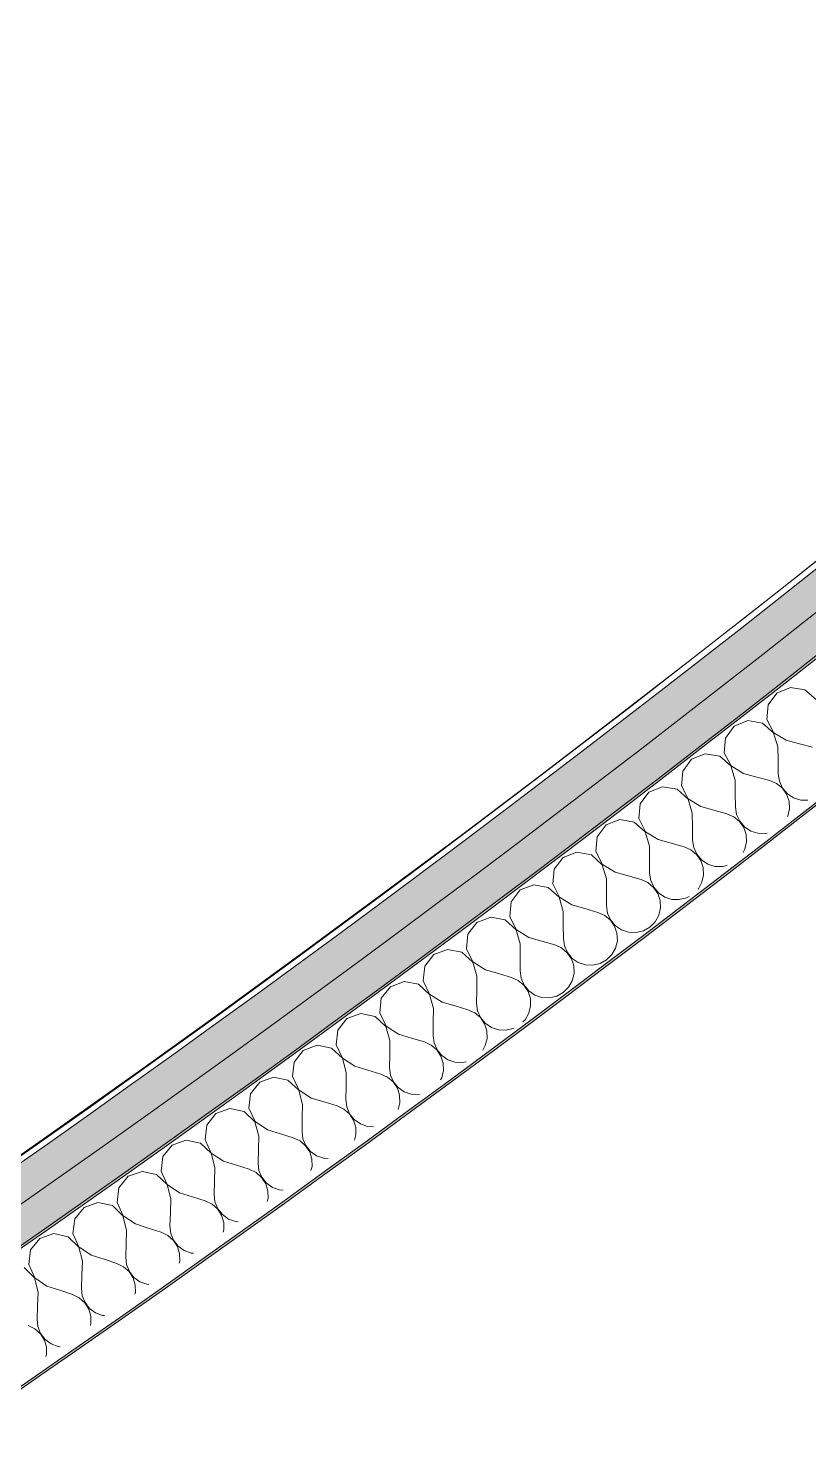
# Model space of a CAD drawing. Header units: millimetres. Extents: x -99530 to 90294, y -97212 to 56397.
# Drawn here: x -22640 to -22296, y -49610 to -48983 of the extents above; entities that cross this region are included whole.
import ezdxf
from ezdxf.enums import TextEntityAlignment as Align

# ---------------------------------------------------------------- set-up
doc = ezdxf.new("R2010")
doc.units = ezdxf.units.MM
doc.header["$MEASUREMENT"] = 0
for name, color, linetype in [('New_A-05-M_Gross_Int_Circulation', 7, 'Continuous'), ('New_A-20-M_Floor_Slab', 7, 'Continuous'), ('New_A-25-M_Wall_Int', 7, 'Continuous')]:
    doc.layers.add(name, color=color, linetype=linetype)
for name, color, linetype, lineweight, true_color in [('New_A-05-M_Gross_Int_Circulation_Pen_No__74', 7, 'Continuous', 20, 0x606060), ('New_A-25-M_Wall_Int_Pen_No__107', 7, 'Continuous', 15, 0xa6a6a6), ('New_A-25-M_Wall_Int_Pen_No__81', 7, 'Continuous', 20, 0x6a6a6a)]:
    doc.layers.add(name, color=color, linetype=linetype, lineweight=lineweight, true_color=true_color)
for name, color, linetype, lineweight in [('New_A-20-M_Floor_Slab_Pen_No__89', 8, 'Continuous', 20), ('New_A-25-M_Wall_Int_Pen_No__1', 7, 'Continuous', 13), ('New_A-25-M_Wall_Int_Pen_No__150', 7, 'Continuous', 0), ('New_ArchiCAD Zone Stamps_Pen_No__6', 7, 'Continuous', 35)]:
    doc.layers.add(name, color=color, linetype=linetype, lineweight=lineweight)
doc.styles.add('GENERATED_STYLE_1', font='')
doc.styles.add('GENERATED_STYLE_3', font='')
doc.styles.get('GENERATED_STYLE_1').set_extended_font_data('Arial', bold=True)
doc.styles.get('GENERATED_STYLE_3').set_extended_font_data('Arial')

# ---------------------------------------------------------------- blocks, each defined once
blk = doc.blocks.new('Atrium South_INB 0152_4_1', base_point=(-20962.32, -37996.44))
at = {"layer": 'New_A-05-M_Gross_Int_Circulation_Pen_No__74', "linetype": 'Continuous'}
blk.add_arc((-26966.17, -43337.6), 7510.69, 249.05693, 336.178181, dxfattribs=at)
at = {"layer": 'New_ArchiCAD Zone Stamps_Pen_No__6'}
for tag, height, style, p in [('ROOM_NAME', 250, 'GENERATED_STYLE_1', (-21498.1, -36566.35)), ('zoneNameLine2', 250, 'GENERATED_STYLE_1', (-21686.54, -36998.48)), ('ROOM_NUMBER', 200, 'GENERATED_STYLE_3', (-21874.97, -37419.19)), ('measuredAreaCode', 200, 'GENERATED_STYLE_3', (-22031.99, -37779.3)), ('DUMMY_649', 200, 'GENERATED_STYLE_3', (-21724.59, -37913.34)), ('DUMMY_650', 200, 'GENERATED_STYLE_3', (-21095.42, -38187.69)), ('DUMMY_651', 133.33, 'GENERATED_STYLE_3', (-20816.13, -38294.24))]:
    blk.add_attdef(tag, text='', height=height, rotation=336.44041, dxfattribs=dict(at, style=style)).set_placement(p, align=Align.TOP_LEFT)
blk = doc.blocks.new('Slab_56_1', base_point=(-44734.13, -52924.74))
at = {"layer": 'New_A-20-M_Floor_Slab_Pen_No__89', "linetype": 'Continuous', "flags": 128}
blk.add_lwpolyline([(-44734.13, -52924.74), (-44734.3, -52924.72, -0.179811), (-34721.45, -33027.69), (-34721.92, -33027.18), (-25959.6, -24873.2), (-20981.62, -27043.85), (-17009.56, -17934.66), (-17703.34, -17189.12), (-11222.85, -11158.55), (-10852.64, -11556.37), (-2918.66, -4173.23), (921.42, -599.75), (3259.49, -1619.27), (2636.44, -2195.91), (2144.41, -3324.28), (-4596.33, -18782.94), (-10337.07, -31948.28), (-13252.03, -30677.22), (-20095.26, -46371.16, -0.415568), (-30017.22, -50195.91), (-38341.96, -69287.69, -0.234037), (-41521.39, -64901.11, -0.022084), (-42146.95, -60901.38), (-44895.69, -59706.59, -0.043731)], format="xyb", close=True, dxfattribs=at)
blk = doc.blocks.new('*X597')
at = {"layer": 'New_A-25-M_Wall_Int_Pen_No__150', "linetype": 'Continuous'}
for p, q in [((-22309.65, -49276.48), (-22313.49, -49281.73)), ((-22303.63, -49274.01), (-22309.65, -49276.48)), ((-22297.22, -49275.08), (-22303.63, -49274.01)), ((-22292.31, -49279.36), (-22297.22, -49275.08)), ((-22313.49, -49281.73), (-22313.99, -49288.22)), ((-22328.41, -49291.12), (-22332.26, -49296.36)), ((-22322.38, -49288.68), (-22328.41, -49291.12)), ((-22315.97, -49289.77), (-22322.38, -49288.68)), ((-22311.08, -49294.06), (-22315.97, -49289.77)), ((-22313.99, -49288.22), (-22311.01, -49294)), ((-22332.26, -49296.36), (-22332.78, -49302.85)), ((-22309.19, -49300.29), (-22311.08, -49294.06)), ((-22311.01, -49294), (-22305.43, -49297.35)), ((-22305.43, -49297.35), (-22299.67, -49298.9)), ((-22341.18, -49303.28), (-22347.22, -49305.7)), ((-22334.77, -49304.39), (-22341.18, -49303.28)), ((-22329.9, -49308.7), (-22334.77, -49304.39)), ((-22332.78, -49302.85), (-22329.82, -49308.64)), ((-22309.19, -49300.29), (-22309.08, -49306.24)), ((-22299.67, -49298.9), (-22293.92, -49300.44)), ((-22347.22, -49305.7), (-22351.08, -49310.94)), ((-22328.02, -49314.93), (-22329.9, -49308.7)), ((-22329.82, -49308.64), (-22324.25, -49312.01)), ((-22309.08, -49306.24), (-22308.98, -49312.2)), ((-22351.08, -49310.94), (-22351.63, -49317.42)), ((-22328.02, -49314.93), (-22327.94, -49320.89)), ((-22324.25, -49312.01), (-22318.5, -49313.57)), ((-22318.5, -49313.57), (-22312.75, -49315.14)), ((-22309.73, -49316.42), (-22312.75, -49315.14)), ((-22307.18, -49318.49), (-22309.73, -49316.42)), ((-22308.98, -49312.2), (-22308.47, -49315.45)), ((-22308.47, -49315.45), (-22307.1, -49318.43)), ((-22366.07, -49320.23), (-22369.95, -49325.45)), ((-22360.02, -49317.83), (-22366.07, -49320.23)), ((-22353.62, -49318.95), (-22360.02, -49317.83)), ((-22348.76, -49323.28), (-22353.62, -49318.95)), ((-22351.63, -49317.42), (-22348.68, -49323.22)), ((-22346.9, -49329.52), (-22348.76, -49323.28)), ((-22348.68, -49323.22), (-22343.12, -49326.61)), ((-22327.94, -49320.89), (-22327.85, -49326.85)), ((-22305.29, -49321.18), (-22307.18, -49318.49)), ((-22307.1, -49318.43), (-22304.96, -49320.92)), ((-22304.21, -49324.28), (-22305.29, -49321.18)), ((-22304.96, -49320.92), (-22302.21, -49322.73)), ((-22302.21, -49322.73), (-22299.08, -49323.72)), ((-22369.95, -49325.45), (-22370.51, -49331.93)), ((-22346.9, -49329.52), (-22346.83, -49335.48)), ((-22343.12, -49326.61), (-22337.38, -49328.19)), ((-22337.38, -49328.19), (-22331.63, -49329.77)), ((-22327.85, -49326.85), (-22327.36, -49330.1)), ((-22304.74, -49330.78), (-22304.02, -49327.57)), ((-22304.02, -49327.57), (-22304.21, -49324.28)), ((-22299.08, -49323.72), (-22295.99, -49323.8)), ((-22384.97, -49334.69), (-22388.86, -49339.9)), ((-22378.91, -49332.31), (-22384.97, -49334.69)), ((-22372.51, -49333.46), (-22378.91, -49332.31)), ((-22367.66, -49337.8), (-22372.51, -49333.46)), ((-22370.51, -49331.93), (-22367.59, -49337.74)), ((-22346.83, -49335.48), (-22346.77, -49341.43)), ((-22328.61, -49331.07), (-22331.63, -49329.77)), ((-22326.07, -49333.14), (-22328.61, -49331.07)), ((-22327.36, -49330.1), (-22325.99, -49333.08)), ((-22324.19, -49335.84), (-22326.07, -49333.14)), ((-22325.99, -49333.08), (-22323.86, -49335.58)), ((-22323.12, -49338.94), (-22324.19, -49335.84)), ((-22323.86, -49335.58), (-22321.12, -49337.4)), ((-22304.86, -49331), (-22304.74, -49330.78)), ((-22388.86, -49339.9), (-22389.45, -49346.38)), ((-22365.83, -49344.04), (-22367.66, -49337.8)), ((-22367.59, -49337.74), (-22362.04, -49341.14)), ((-22362.04, -49341.14), (-22356.3, -49342.75)), ((-22346.77, -49341.43), (-22346.29, -49344.68)), ((-22323.67, -49345.44), (-22322.94, -49342.23)), ((-22322.94, -49342.23), (-22323.12, -49338.94)), ((-22321.12, -49337.4), (-22317.98, -49338.4)), ((-22317.98, -49338.4), (-22314.69, -49338.5)), ((-22314.69, -49338.5), (-22313.83, -49338.28)), ((-22397.85, -49346.73), (-22403.91, -49349.1)), ((-22391.45, -49347.9), (-22397.85, -49346.73)), ((-22386.62, -49352.26), (-22391.45, -49347.9)), ((-22389.45, -49346.38), (-22386.54, -49352.2)), ((-22365.83, -49344.04), (-22365.78, -49350)), ((-22356.3, -49342.75), (-22350.56, -49344.34)), ((-22347.55, -49345.65), (-22350.56, -49344.34)), ((-22345, -49347.74), (-22347.55, -49345.65)), ((-22346.29, -49344.68), (-22344.93, -49347.68)), ((-22343.13, -49350.43), (-22345, -49347.74)), ((-22344.93, -49347.68), (-22342.8, -49350.18)), ((-22324.49, -49346.93), (-22323.67, -49345.44)), ((-22407.82, -49354.29), (-22408.43, -49360.77)), ((-22403.91, -49349.1), (-22407.82, -49354.29)), ((-22384.8, -49358.51), (-22386.62, -49352.26)), ((-22386.54, -49352.2), (-22381, -49355.62)), ((-22365.78, -49350), (-22365.74, -49355.96)), ((-22342.07, -49353.55), (-22343.13, -49350.43)), ((-22342.8, -49350.18), (-22340.07, -49352.01)), ((-22341.91, -49356.83), (-22342.07, -49353.55)), ((-22340.07, -49352.01), (-22336.94, -49353.01)), ((-22336.94, -49353.01), (-22333.65, -49353.13)), ((-22333.65, -49353.13), (-22331.46, -49352.58)), ((-22408.43, -49360.77), (-22405.54, -49366.6)), ((-22384.8, -49358.51), (-22384.77, -49364.47)), ((-22381, -49355.62), (-22375.27, -49357.24)), ((-22375.27, -49357.24), (-22369.53, -49358.86)), ((-22366.52, -49360.18), (-22369.53, -49358.86)), ((-22363.99, -49362.27), (-22366.52, -49360.18)), ((-22365.74, -49355.96), (-22365.26, -49359.21)), ((-22365.26, -49359.21), (-22363.91, -49362.21)), ((-22344.24, -49362.93), (-22342.65, -49360.04)), ((-22342.65, -49360.04), (-22341.91, -49356.83)), ((-22422.9, -49363.44), (-22426.83, -49368.63)), ((-22416.83, -49361.1), (-22422.9, -49363.44)), ((-22410.43, -49362.29), (-22416.83, -49361.1)), ((-22405.62, -49366.66), (-22410.43, -49362.29)), ((-22403.82, -49372.92), (-22405.62, -49366.66)), ((-22405.54, -49366.6), (-22400.01, -49370.04)), ((-22384.77, -49364.47), (-22384.75, -49370.43)), ((-22362.13, -49364.97), (-22363.99, -49362.27)), ((-22363.91, -49362.21), (-22361.8, -49364.72)), ((-22361.08, -49368.09), (-22362.13, -49364.97)), ((-22361.8, -49364.72), (-22359.07, -49366.55)), ((-22359.07, -49366.55), (-22355.94, -49367.57)), ((-22352.65, -49367.69), (-22349.44, -49366.91)), ((-22349.44, -49366.91), (-22348.34, -49366.29)), ((-22344.39, -49363.08), (-22344.24, -49362.93)), ((-22426.83, -49368.63), (-22427.45, -49375.1)), ((-22403.82, -49372.92), (-22403.81, -49378.87)), ((-22400.01, -49370.04), (-22394.28, -49371.68)), ((-22394.28, -49371.68), (-22388.55, -49373.31)), ((-22385.55, -49374.64), (-22388.55, -49373.31)), ((-22384.75, -49370.43), (-22384.28, -49373.68)), ((-22361.68, -49374.58), (-22360.92, -49371.37)), ((-22360.92, -49371.37), (-22361.08, -49368.09)), ((-22355.94, -49367.57), (-22352.65, -49367.69)), ((-22441.93, -49377.73), (-22445.88, -49382.9)), ((-22435.86, -49375.4), (-22441.93, -49377.73)), ((-22429.46, -49376.61), (-22435.86, -49375.4)), ((-22424.66, -49381), (-22429.46, -49376.61)), ((-22427.45, -49375.1), (-22424.58, -49380.94)), ((-22403.81, -49378.87), (-22403.8, -49384.83)), ((-22383.02, -49376.74), (-22385.55, -49374.64)), ((-22384.28, -49373.68), (-22382.94, -49376.68)), ((-22381.17, -49379.45), (-22383.02, -49376.74)), ((-22382.94, -49376.68), (-22380.83, -49379.2)), ((-22380.13, -49382.57), (-22381.17, -49379.45)), ((-22380.83, -49379.2), (-22378.11, -49381.04)), ((-22368.49, -49381.43), (-22365.61, -49379.81)), ((-22365.61, -49379.81), (-22363.28, -49377.47)), ((-22363.28, -49377.47), (-22361.68, -49374.58)), ((-22445.88, -49382.9), (-22446.52, -49389.37)), ((-22422.88, -49387.26), (-22424.66, -49381)), ((-22424.58, -49380.94), (-22419.07, -49384.4)), ((-22419.07, -49384.4), (-22413.34, -49386.05)), ((-22413.34, -49386.05), (-22407.62, -49387.71)), ((-22403.8, -49384.83), (-22403.35, -49388.09)), ((-22380.74, -49389.06), (-22379.98, -49385.85)), ((-22379.98, -49385.85), (-22380.13, -49382.57)), ((-22378.11, -49381.04), (-22374.99, -49382.07)), ((-22374.99, -49382.07), (-22371.69, -49382.2)), ((-22371.69, -49382.2), (-22368.49, -49381.43)), ((-22461.01, -49391.95), (-22464.97, -49397.11)), ((-22454.93, -49389.65), (-22461.01, -49391.95)), ((-22448.54, -49390.88), (-22454.93, -49389.65)), ((-22443.75, -49395.28), (-22448.54, -49390.88)), ((-22446.52, -49389.37), (-22443.67, -49395.22)), ((-22422.88, -49387.26), (-22422.89, -49393.22)), ((-22404.62, -49389.04), (-22407.62, -49387.71)), ((-22402.1, -49391.15), (-22404.62, -49389.04)), ((-22403.35, -49388.09), (-22402.02, -49391.09)), ((-22400.25, -49393.87), (-22402.1, -49391.15)), ((-22402.02, -49391.09), (-22399.92, -49393.62)), ((-22384.69, -49394.27), (-22382.36, -49391.94)), ((-22382.36, -49391.94), (-22380.74, -49389.06)), ((-22464.97, -49397.11), (-22465.64, -49403.58)), ((-22441.99, -49401.54), (-22443.75, -49395.28)), ((-22443.67, -49395.22), (-22438.17, -49398.69)), ((-22438.17, -49398.69), (-22432.45, -49400.37)), ((-22422.89, -49393.22), (-22422.9, -49399.18)), ((-22399.22, -49396.99), (-22400.25, -49393.87)), ((-22399.92, -49393.62), (-22397.2, -49395.47)), ((-22399.09, -49400.27), (-22399.22, -49396.99)), ((-22397.2, -49395.47), (-22394.08, -49396.5)), ((-22394.08, -49396.5), (-22390.79, -49396.65)), ((-22390.79, -49396.65), (-22387.58, -49395.88)), ((-22387.58, -49395.88), (-22384.69, -49394.27)), ((-22474.05, -49403.83), (-22480.13, -49406.12)), ((-22467.66, -49405.08), (-22474.05, -49403.83)), ((-22465.64, -49403.58), (-22462.81, -49409.44)), ((-22441.99, -49401.54), (-22442.02, -49407.5)), ((-22432.45, -49400.37), (-22426.73, -49402.04)), ((-22423.73, -49403.38), (-22426.73, -49402.04)), ((-22421.22, -49405.5), (-22423.73, -49403.38)), ((-22422.9, -49399.18), (-22422.46, -49402.43)), ((-22422.46, -49402.43), (-22421.14, -49405.44)), ((-22401.48, -49406.35), (-22399.86, -49403.48)), ((-22399.86, -49403.48), (-22399.09, -49400.27)), ((-22484.11, -49411.26), (-22484.8, -49417.73)), ((-22480.13, -49406.12), (-22484.11, -49411.26)), ((-22462.88, -49409.5), (-22467.66, -49405.08)), ((-22461.15, -49415.77), (-22462.88, -49409.5)), ((-22462.81, -49409.44), (-22457.31, -49412.93)), ((-22442.02, -49407.5), (-22442.05, -49413.46)), ((-22419.38, -49408.22), (-22421.22, -49405.5)), ((-22421.14, -49405.44), (-22419.05, -49407.97)), ((-22418.36, -49411.35), (-22419.38, -49408.22)), ((-22419.05, -49407.97), (-22416.34, -49409.83)), ((-22416.34, -49409.83), (-22413.22, -49410.88)), ((-22413.22, -49410.88), (-22409.93, -49411.03)), ((-22409.93, -49411.03), (-22406.71, -49410.28)), ((-22406.71, -49410.28), (-22403.83, -49408.68)), ((-22403.83, -49408.68), (-22401.48, -49406.35)), ((-22461.15, -49415.77), (-22461.19, -49421.73)), ((-22457.31, -49412.93), (-22451.6, -49414.62)), ((-22451.6, -49414.62), (-22445.89, -49416.31)), ((-22442.89, -49417.67), (-22445.89, -49416.31)), ((-22442.05, -49413.46), (-22441.62, -49416.72)), ((-22441.62, -49416.72), (-22440.31, -49419.73)), ((-22419.02, -49417.84), (-22418.24, -49414.63)), ((-22418.24, -49414.63), (-22418.36, -49411.35)), ((-22499.3, -49420.22), (-22503.3, -49425.35)), ((-22493.21, -49417.95), (-22499.3, -49420.22)), ((-22486.83, -49419.22), (-22493.21, -49417.95)), ((-22482.06, -49423.65), (-22486.83, -49419.22)), ((-22484.8, -49417.73), (-22481.99, -49423.6)), ((-22480.35, -49429.93), (-22482.06, -49423.65)), ((-22481.99, -49423.6), (-22476.5, -49427.1)), ((-22461.19, -49421.73), (-22461.24, -49427.68)), ((-22440.39, -49419.79), (-22442.89, -49417.67)), ((-22438.56, -49422.52), (-22440.39, -49419.79)), ((-22440.31, -49419.73), (-22438.22, -49422.27)), ((-22437.55, -49425.65), (-22438.56, -49422.52)), ((-22438.22, -49422.27), (-22435.52, -49424.14)), ((-22421.66, -49421.7), (-22420.65, -49420.71)), ((-22420.65, -49420.71), (-22419.02, -49417.84)), ((-22503.3, -49425.35), (-22504.01, -49431.82)), ((-22480.35, -49429.93), (-22480.41, -49435.89)), ((-22476.5, -49427.1), (-22470.8, -49428.81)), ((-22470.8, -49428.81), (-22465.09, -49430.52)), ((-22461.24, -49427.68), (-22460.82, -49430.94)), ((-22438.23, -49432.13), (-22437.43, -49428.93)), ((-22437.43, -49428.93), (-22437.55, -49425.65)), ((-22435.52, -49424.14), (-22432.4, -49425.2)), ((-22432.4, -49425.2), (-22429.11, -49425.36)), ((-22429.11, -49425.36), (-22425.9, -49424.62)), ((-22425.9, -49424.62), (-22425.52, -49424.41)), ((-22518.52, -49434.26), (-22522.53, -49439.38)), ((-22512.41, -49432.01), (-22518.52, -49434.26)), ((-22506.04, -49433.3), (-22512.41, -49432.01)), ((-22501.29, -49437.75), (-22506.04, -49433.3)), ((-22504.01, -49431.82), (-22501.21, -49437.69)), ((-22480.41, -49435.89), (-22480.48, -49441.85)), ((-22462.1, -49431.89), (-22465.09, -49430.52)), ((-22459.6, -49434.02), (-22462.1, -49431.89)), ((-22460.82, -49430.94), (-22459.52, -49433.96)), ((-22457.78, -49436.75), (-22459.6, -49434.02)), ((-22459.52, -49433.96), (-22457.44, -49436.51)), ((-22439.37, -49434.14), (-22438.23, -49432.13)), ((-22522.53, -49439.38), (-22523.26, -49445.84)), ((-22499.59, -49444.03), (-22501.29, -49437.75)), ((-22501.21, -49437.69), (-22495.74, -49441.22)), ((-22495.74, -49441.22), (-22490.04, -49442.95)), ((-22480.48, -49441.85), (-22480.07, -49445.11)), ((-22456.78, -49439.88), (-22457.78, -49436.75)), ((-22457.44, -49436.51), (-22454.75, -49438.38)), ((-22456.68, -49443.17), (-22456.78, -49439.88)), ((-22454.75, -49438.38), (-22451.63, -49439.45)), ((-22451.63, -49439.45), (-22448.34, -49439.62)), ((-22448.34, -49439.62), (-22446.64, -49439.24)), ((-22537.77, -49448.24), (-22541.8, -49453.35)), ((-22531.66, -49446.01), (-22537.77, -49448.24)), ((-22525.29, -49447.32), (-22531.66, -49446.01)), ((-22520.56, -49451.79), (-22525.29, -49447.32)), ((-22523.26, -49445.84), (-22520.48, -49451.73)), ((-22499.59, -49444.03), (-22499.68, -49449.99)), ((-22490.04, -49442.95), (-22484.33, -49444.67)), ((-22481.35, -49446.05), (-22484.33, -49444.67)), ((-22478.86, -49448.19), (-22481.35, -49446.05)), ((-22480.07, -49445.11), (-22478.78, -49448.13)), ((-22477.04, -49450.93), (-22478.86, -49448.19)), ((-22478.78, -49448.13), (-22476.71, -49450.68)), ((-22457.94, -49447.17), (-22457.48, -49446.37)), ((-22457.48, -49446.37), (-22456.68, -49443.17)), ((-22541.8, -49453.35), (-22542.55, -49459.81)), ((-22518.88, -49458.07), (-22520.56, -49451.79)), ((-22520.48, -49451.73), (-22515.02, -49455.27)), ((-22499.68, -49449.99), (-22499.76, -49455.95)), ((-22476.05, -49454.06), (-22477.04, -49450.93)), ((-22476.71, -49450.68), (-22474.02, -49452.57)), ((-22475.96, -49457.35), (-22476.05, -49454.06)), ((-22474.02, -49452.57), (-22470.91, -49453.64)), ((-22470.91, -49453.64), (-22467.62, -49453.83)), ((-22467.62, -49453.83), (-22467.33, -49453.76)), ((-22550.96, -49459.95), (-22557.08, -49462.16)), ((-22544.59, -49461.28), (-22550.96, -49459.95)), ((-22539.87, -49465.76), (-22544.59, -49461.28)), ((-22542.55, -49459.81), (-22539.79, -49465.7)), ((-22518.88, -49458.07), (-22518.98, -49464.03)), ((-22515.02, -49455.27), (-22509.32, -49457.02)), ((-22509.32, -49457.02), (-22503.63, -49458.76)), ((-22500.64, -49460.15), (-22503.63, -49458.76)), ((-22498.16, -49462.29), (-22500.64, -49460.15)), ((-22499.76, -49455.95), (-22499.36, -49459.21)), ((-22499.36, -49459.21), (-22498.08, -49462.24)), ((-22476.73, -49460.36), (-22475.96, -49457.35)), ((-22561.12, -49467.25), (-22561.89, -49473.71)), ((-22557.08, -49462.16), (-22561.12, -49467.25)), ((-22538.21, -49472.05), (-22539.87, -49465.76)), ((-22539.79, -49465.7), (-22534.34, -49469.26)), ((-22518.98, -49464.03), (-22519.09, -49469.99)), ((-22496.36, -49465.04), (-22498.16, -49462.29)), ((-22498.08, -49462.24), (-22496.02, -49464.79)), ((-22495.38, -49468.18), (-22496.36, -49465.04)), ((-22496.02, -49464.79), (-22493.33, -49466.69)), ((-22493.33, -49466.69), (-22490.23, -49467.77)), ((-22570.3, -49473.83), (-22576.42, -49476.02)), ((-22563.93, -49475.18), (-22570.3, -49473.83)), ((-22561.89, -49473.71), (-22559.15, -49479.62)), ((-22538.21, -49472.05), (-22538.34, -49478.01)), ((-22534.34, -49469.26), (-22528.65, -49471.03)), ((-22528.65, -49471.03), (-22522.96, -49472.79)), ((-22519.98, -49474.18), (-22522.96, -49472.79)), ((-22519.09, -49469.99), (-22518.7, -49473.25)), ((-22518.7, -49473.25), (-22517.43, -49476.28)), ((-22495.9, -49473.82), (-22495.29, -49471.46)), ((-22495.29, -49471.46), (-22495.38, -49468.18)), ((-22490.23, -49467.77), (-22487.52, -49467.93)), ((-22576.42, -49476.02), (-22580.48, -49481.1)), ((-22559.23, -49479.67), (-22563.93, -49475.18)), ((-22557.59, -49485.97), (-22559.23, -49479.67)), ((-22559.15, -49479.62), (-22553.71, -49483.19)), ((-22538.34, -49478.01), (-22538.46, -49483.97)), ((-22517.5, -49476.34), (-22519.98, -49474.18)), ((-22515.71, -49479.09), (-22517.5, -49476.34)), ((-22517.43, -49476.28), (-22515.37, -49478.85)), ((-22514.74, -49482.23), (-22515.71, -49479.09)), ((-22515.37, -49478.85), (-22512.69, -49480.75)), ((-22580.48, -49481.1), (-22581.27, -49487.56)), ((-22557.59, -49485.97), (-22557.73, -49491.93)), ((-22553.71, -49483.19), (-22548.03, -49484.98)), ((-22548.03, -49484.98), (-22542.34, -49486.75)), ((-22538.46, -49483.97), (-22538.08, -49487.23)), ((-22515.14, -49487.33), (-22514.67, -49485.52)), ((-22514.67, -49485.52), (-22514.74, -49482.23)), ((-22512.69, -49480.75), (-22509.59, -49481.84)), ((-22509.59, -49481.84), (-22507.51, -49481.97)), ((-22595.81, -49489.82), (-22599.89, -49494.88)), ((-22589.68, -49487.64), (-22595.81, -49489.82)), ((-22583.32, -49489.02), (-22589.68, -49487.64)), ((-22578.63, -49493.52), (-22583.32, -49489.02)), ((-22581.27, -49487.56), (-22578.55, -49493.47)), ((-22557.73, -49491.93), (-22557.88, -49497.88)), ((-22539.37, -49488.16), (-22542.34, -49486.75)), ((-22536.9, -49490.32), (-22539.37, -49488.16)), ((-22538.08, -49487.23), (-22536.82, -49490.26)), ((-22535.11, -49493.08), (-22536.9, -49490.32)), ((-22536.82, -49490.26), (-22534.77, -49492.84)), ((-22599.89, -49494.88), (-22600.7, -49501.34)), ((-22577.01, -49499.83), (-22578.63, -49493.52)), ((-22578.55, -49493.47), (-22573.13, -49497.06)), ((-22573.13, -49497.06), (-22567.45, -49498.86)), ((-22567.45, -49498.86), (-22561.77, -49500.66)), ((-22557.88, -49497.88), (-22557.51, -49501.15)), ((-22534.15, -49496.22), (-22535.11, -49493.08)), ((-22534.77, -49492.84), (-22532.1, -49494.75)), ((-22534.09, -49499.51), (-22534.15, -49496.22)), ((-22532.1, -49494.75), (-22529, -49495.85)), ((-22529, -49495.85), (-22527.43, -49495.96)), ((-22615.25, -49503.55), (-22619.34, -49508.61)), ((-22609.11, -49501.4), (-22615.25, -49503.55)), ((-22602.75, -49502.79), (-22609.11, -49501.4)), ((-22598.08, -49507.31), (-22602.75, -49502.79)), ((-22600.7, -49501.34), (-22598, -49507.26)), ((-22577.01, -49499.83), (-22577.17, -49505.78)), ((-22558.8, -49502.07), (-22561.77, -49500.66)), ((-22556.33, -49504.24), (-22558.8, -49502.07)), ((-22557.51, -49501.15), (-22556.25, -49504.19)), ((-22554.56, -49507.01), (-22556.33, -49504.24)), ((-22556.25, -49504.19), (-22554.22, -49506.76)), ((-22534.46, -49500.89), (-22534.09, -49499.51)), ((-22619.34, -49508.61), (-22620.17, -49515.06)), ((-22596.48, -49513.62), (-22598.08, -49507.31)), ((-22598, -49507.26), (-22592.58, -49510.87)), ((-22592.58, -49510.87), (-22586.91, -49512.69)), ((-22577.17, -49505.78), (-22577.34, -49511.74)), ((-22553.61, -49510.15), (-22554.56, -49507.01)), ((-22554.22, -49506.76), (-22551.55, -49508.68)), ((-22553.56, -49513.44), (-22553.61, -49510.15)), ((-22551.55, -49508.68), (-22548.46, -49509.8)), ((-22548.46, -49509.8), (-22547.26, -49509.88)), ((-22634.73, -49517.22), (-22638.83, -49522.27)), ((-22628.58, -49515.09), (-22634.73, -49517.22)), ((-22622.23, -49516.5), (-22628.58, -49515.09)), ((-22617.57, -49521.04), (-22622.23, -49516.5)), ((-22620.17, -49515.06), (-22617.49, -49520.99)), ((-22596.48, -49513.62), (-22596.66, -49519.58)), ((-22586.91, -49512.69), (-22581.24, -49514.5)), ((-22578.27, -49515.93), (-22581.24, -49514.5)), ((-22575.81, -49518.1), (-22578.27, -49515.93)), ((-22577.34, -49511.74), (-22576.98, -49515.01)), ((-22576.98, -49515.01), (-22575.73, -49518.05)), ((-22553.84, -49514.5), (-22553.56, -49513.44)), ((-22638.83, -49522.27), (-22639.68, -49528.72)), ((-22615.99, -49527.36), (-22617.57, -49521.04)), ((-22617.49, -49520.99), (-22612.08, -49524.61)), ((-22596.66, -49519.58), (-22596.84, -49525.53)), ((-22574.04, -49520.87), (-22575.81, -49518.1)), ((-22575.73, -49518.05), (-22573.71, -49520.63)), ((-22573.11, -49524.02), (-22574.04, -49520.87)), ((-22573.71, -49520.63), (-22571.04, -49522.56)), ((-22573.07, -49527.31), (-22573.11, -49524.02)), ((-22571.04, -49522.56), (-22567.95, -49523.69)), ((-22567.95, -49523.69), (-22567.02, -49523.75)), ((-22637.1, -49534.71), (-22641.75, -49530.15)), ((-22639.68, -49528.72), (-22637.02, -49534.65)), ((-22615.99, -49527.36), (-22616.19, -49533.31)), ((-22612.08, -49524.61), (-22606.42, -49526.45)), ((-22606.42, -49526.45), (-22600.75, -49528.28)), ((-22597.79, -49529.72), (-22600.75, -49528.28)), ((-22595.34, -49531.9), (-22597.79, -49529.72)), ((-22596.84, -49525.53), (-22596.49, -49528.8)), ((-22596.49, -49528.8), (-22595.26, -49531.85)), ((-22573.3, -49528.16), (-22573.07, -49527.31)), ((-22635.54, -49541.03), (-22637.1, -49534.71)), ((-22637.02, -49534.65), (-22631.63, -49538.3)), ((-22616.19, -49533.31), (-22616.39, -49539.26)), ((-22593.58, -49534.68), (-22595.34, -49531.9)), ((-22595.26, -49531.85), (-22593.24, -49534.44)), ((-22592.65, -49537.83), (-22593.58, -49534.68)), ((-22593.24, -49534.44), (-22590.58, -49536.37)), ((-22590.58, -49536.37), (-22587.49, -49537.51)), ((-22635.54, -49541.03), (-22635.76, -49546.98)), ((-22631.63, -49538.3), (-22625.97, -49540.15)), ((-22625.97, -49540.15), (-22620.3, -49542)), ((-22617.35, -49543.44), (-22620.3, -49542)), ((-22616.39, -49539.26), (-22616.05, -49542.53)), ((-22616.05, -49542.53), (-22614.82, -49545.58)), ((-22592.82, -49541.87), (-22592.62, -49541.12)), ((-22592.62, -49541.12), (-22592.65, -49537.83)), ((-22587.49, -49537.51), (-22586.7, -49537.57)), ((-22635.76, -49546.98), (-22635.98, -49552.93)), ((-22614.9, -49545.64), (-22617.35, -49543.44)), ((-22613.15, -49548.42), (-22614.9, -49545.64)), ((-22614.82, -49545.58), (-22612.81, -49548.18)), ((-22612.23, -49551.57), (-22613.15, -49548.42)), ((-22612.81, -49548.18), (-22610.16, -49550.13)), ((-22635.98, -49552.93), (-22635.65, -49556.2)), ((-22612.43, -49555.63), (-22612.22, -49554.86)), ((-22612.22, -49554.86), (-22612.23, -49551.57)), ((-22610.16, -49550.13), (-22607.08, -49551.27)), ((-22607.08, -49551.27), (-22606.3, -49551.33)), ((-22636.95, -49557.11), (-22639.9, -49555.66)), ((-22634.51, -49559.31), (-22636.95, -49557.11)), ((-22635.65, -49556.2), (-22634.44, -49559.26)), ((-22632.77, -49562.1), (-22634.51, -49559.31)), ((-22634.44, -49559.26), (-22632.43, -49561.86)), ((-22631.86, -49565.26), (-22632.77, -49562.1)), ((-22632.43, -49561.86), (-22629.79, -49563.81)), ((-22631.86, -49568.55), (-22631.86, -49565.26)), ((-22629.79, -49563.81), (-22626.71, -49564.97)), ((-22626.71, -49564.97), (-22625.83, -49565.04)), ((-22632.11, -49569.45), (-22631.86, -49568.55))]:
    blk.add_line(p, q, dxfattribs=at)
blk = doc.blocks.new('Wall_126_1', base_point=(-29918.46, -50217.22))
at = {"layer": 'New_A-25-M_Wall_Int_Pen_No__107', "linetype": 'Continuous'}
for points in [[(-27302.17, -50830.56), (-27302.91, -50845.54, 0.193849), (-22019.67, -49014.61), (-22029.52, -49003.3, -0.193849)], [(-27303.65, -50860.52, 0.193849), (-22009.82, -49025.92), (-22019.67, -49014.61, -0.193849), (-27302.91, -50845.54)]]:
    blk.add_hatch(color=256, dxfattribs=at).paths.add_polyline_path(points)
at = {"layer": 'New_A-25-M_Wall_Int_Pen_No__81', "linetype": 'Continuous', "lineweight": 0, "true_color": 0x353535}
for points in [[(-27303.7, -50861.52, 0.193849), (-22009.16, -49026.68), (-22009.82, -49025.92, -0.193849), (-27303.65, -50860.52)], [(-27233.66, -50915.69, 0.187653), (-22057.54, -49135.43), (-22058.33, -49134.78, -0.187643), (-27233.51, -50914.69)]]:
    blk.add_hatch(color=250, dxfattribs=at).paths.add_polyline_path(points)
at = {"layer": 'New_A-25-M_Wall_Int_Pen_No__1', "linetype": 'Continuous'}
for radius, start, end in [(7467.12, 267.172584, 311.055315), (7482.12, 267.172584, 311.055315), (7498.12, 267.172584, 311.055315), (7497.12, 267.172584, 311.055315), (7548.12, 267.724628, 310.234894), (7549.12, 267.723836, 310.236297)]:
    blk.add_arc((-26933.84, -43372.52), radius, start, end, dxfattribs=at)
at = {"layer": 'New_A-25-M_Wall_Int', "color": 250, "lineweight": 50, "true_color": 0x2a2a2a}
blk.add_blockref('*X597', (0, 0), dxfattribs=at)

msp = doc.modelspace()

# ---------------------------------------------------------------- block references
at = {"layer": 'New_A-05-M_Gross_Int_Circulation', "linetype": 'Continuous'}
msp.add_blockref('Atrium South_INB 0152_4_1', (-20962.32, -37996.44), dxfattribs=at)
at = {"layer": 'New_A-20-M_Floor_Slab', "color": 8, "linetype": 'Continuous', "lineweight": 20}
msp.add_blockref('Slab_56_1', (-44734.13, -52924.74), dxfattribs=at)
at = {"layer": 'New_A-25-M_Wall_Int', "color": 250, "lineweight": 50, "true_color": 0x2a2a2a}
msp.add_blockref('Wall_126_1', (-29918.46, -50217.22), dxfattribs=at)

doc.saveas('drawing.dxf')
